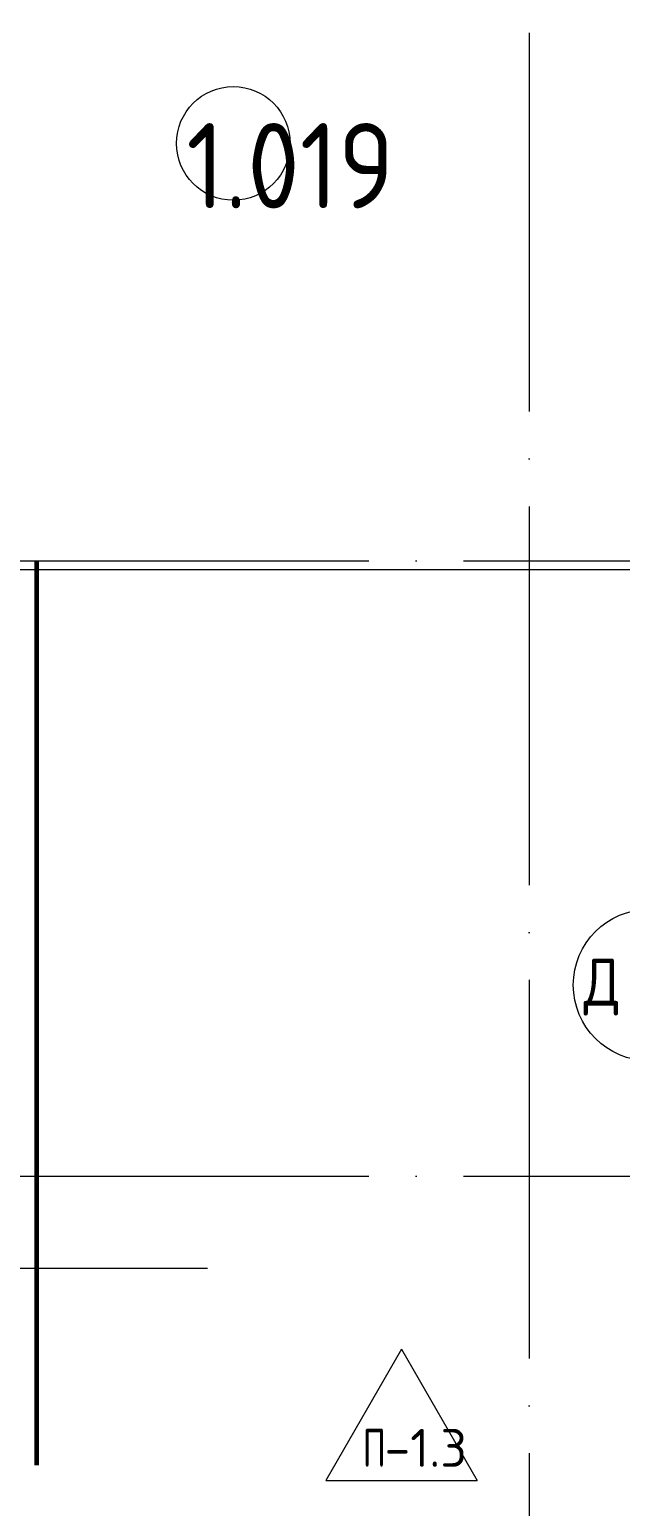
# Model space of a CAD drawing. Header units: millimetres. Extents: x -592259 to 288321, y -552984 to 293768.
# Drawn here: x 87447 to 90570, y 30782 to 38580 of the extents above; entities that cross this region are included whole.
import ezdxf

# ---------------------------------------------------------------- set-up
doc = ezdxf.new("R2010")
doc.units = ezdxf.units.MM
doc.linetypes.add('ADSK_Линия сетки', pattern=[2500, 2000, -250, 0, -250])
for name, color, linetype, lineweight in [('4.2) Штук 4 вып', 6, 'Continuous', 60), ('A-AREA-____-IDEN', 250, 'Continuous', 9), ('A-DETL-____-OTLN', 250, 'Continuous', 5), ('A-DOOR-____-IDEN', 250, 'Continuous', 9), ('A-FLOR-____-IDEN', 250, 'Continuous', 9), ('A-FLOR-____-OTLN', 250, 'Continuous', 9), ('S-GRID-____-OTLN', 250, 'Continuous', 9)]:
    doc.layers.add(name, color=color, linetype=linetype, lineweight=lineweight)
doc.styles.add('GOST Common_1', font='', dxfattribs={"width": 0.9, "height": 250})
doc.styles.add('ISOCPEUR_1', font='isocpeur.ttf', dxfattribs={"width": 0.9, "height": 250})
doc.styles.add('ISOCPEUR_2', font='isocpeur.ttf', dxfattribs={"height": 160})
doc.styles.get('GOST Common_1').set_extended_font_data('GOST Common')

# ---------------------------------------------------------------- blocks, each defined once
blk = doc.blocks.new('AAR_СКБ_Марка_Помещения_мал - Номер-28977439-АР1_Маркировочный план 1 этажа С2и3')
at = {"layer": 'A-AREA-____-IDEN'}
blk.add_circle((-0.028, 0), 3, dxfattribs=at)
blk = doc.blocks.new('AAR_СКБ_Марка_Перекрытия - Марка пола-17325028-АР1_Маркировочный план 1 этажа С2и3')
at = {"layer": 'A-FLOR-____-IDEN'}
for p, q in [((0, 6.932), (-4.002, 0)), ((0, 6.932), (4.002, 0)), ((-4.002, 0), (4.002, 0))]:
    blk.add_line(p, q, dxfattribs=at)
blk = doc.blocks.new('ADSK_Марка_Дверь - Типоразмер_ADSK_Марка-30565456-АР1_Маркировочный план 1 этажа С2и3')
at = {"layer": 'A-DOOR-____-IDEN'}
blk.add_circle((0, 0), 4, dxfattribs=at)

msp = doc.modelspace()

# ---------------------------------------------------------------- linework, layer by layer
at = {"layer": '4.2) Штук 4 вып'}
msp.add_lwpolyline([(87486.3126, 30999.96), (87486.3126, 35775)], dxfattribs=at)
at = {"layer": 'A-DETL-____-OTLN', "color": 18, "true_color": 0x000000}
msp.add_line((81787.9138, 32039.9994), (88387.9138, 32039.9994), dxfattribs=at)
at = {"layer": 'A-FLOR-____-OTLN', "color": 18, "lineweight": 5, "true_color": 0x000000}
msp.add_line((87287.8919, 35729.9994), (91668.2169, 35729.9994), dxfattribs=at)
at = {"layer": 'S-GRID-____-OTLN', "color": 18, "linetype": 'ADSK_Линия сетки', "true_color": 0x000000}
for p, q in [((90087.9138, 61063.6538), (90087.9138, -2919.5356)), ((77240.3519, 35775), (168626.8279, 35775)), ((77240.3519, 32525), (168626.8279, 32525))]:
    msp.add_line(p, q, dxfattribs=at)

# ---------------------------------------------------------------- block references
at = {"layer": 'A-AREA-____-IDEN', "color": 18, "true_color": 0x000000, "xscale": 99.99999999999993, "yscale": 99.99999999999993, "zscale": 99.99999999999993}
msp.add_blockref('AAR_СКБ_Марка_Помещения_мал - Номер-28977439-АР1_Маркировочный план 1 этажа С2и3', (88526.7713, 37978.875), dxfattribs=at)
at = {"layer": 'A-DOOR-____-IDEN', "color": 18, "true_color": 0x000000, "xscale": 99.99999999999993, "yscale": 99.99999999999993, "zscale": 99.99999999999993}
msp.add_blockref('ADSK_Марка_Дверь - Типоразмер_ADSK_Марка-30565456-АР1_Маркировочный план 1 этажа С2и3', (90720.8331, 33535), dxfattribs=at)
at = {"layer": 'A-FLOR-____-IDEN', "color": 18, "true_color": 0x000000, "xscale": 99.99999999999993, "yscale": 99.99999999999993, "zscale": 99.99999999999993}
msp.add_blockref('AAR_СКБ_Марка_Перекрытия - Марка пола-17325028-АР1_Маркировочный план 1 этажа С2и3', (89412.5227, 30919.687), dxfattribs=at)

# ---------------------------------------------------------------- texts
at = {"layer": 'A-AREA-____-IDEN', "color": 18, "true_color": 0x000000, "insert": (88275.671, 38086.3605), "char_height": 450, "width": 564.388, "attachment_point": 1, "style": 'ISOCPEUR_1'}
msp.add_mtext('1.019', dxfattribs=at)
at = {"layer": 'A-DOOR-____-IDEN', "color": 18, "true_color": 0x000000, "insert": (90374.7757, 33675.4506), "char_height": 250, "width": 245.316375, "attachment_point": 1, "style": 'GOST Common_1'}
msp.add_mtext('\\fGOST Common|b0|i0|c204|p34|;\\W.9;Д', dxfattribs=at)
at = {"layer": 'A-FLOR-____-IDEN', "color": 18, "true_color": 0x000000, "char_height": 200, "attachment_point": 1, "style": 'ISOCPEUR_2'}
for s, insert, width in [('\\fISOCPEUR|b0|i0|c204|p34|;\\W.7;П', (89207.2878, 31191.0728), 140.295312), ('-1.3', (89323.043, 31191.0728), 381.60325)]:
    msp.add_mtext(s, dxfattribs=dict(at, insert=insert, width=width))

doc.saveas('drawing.dxf')
